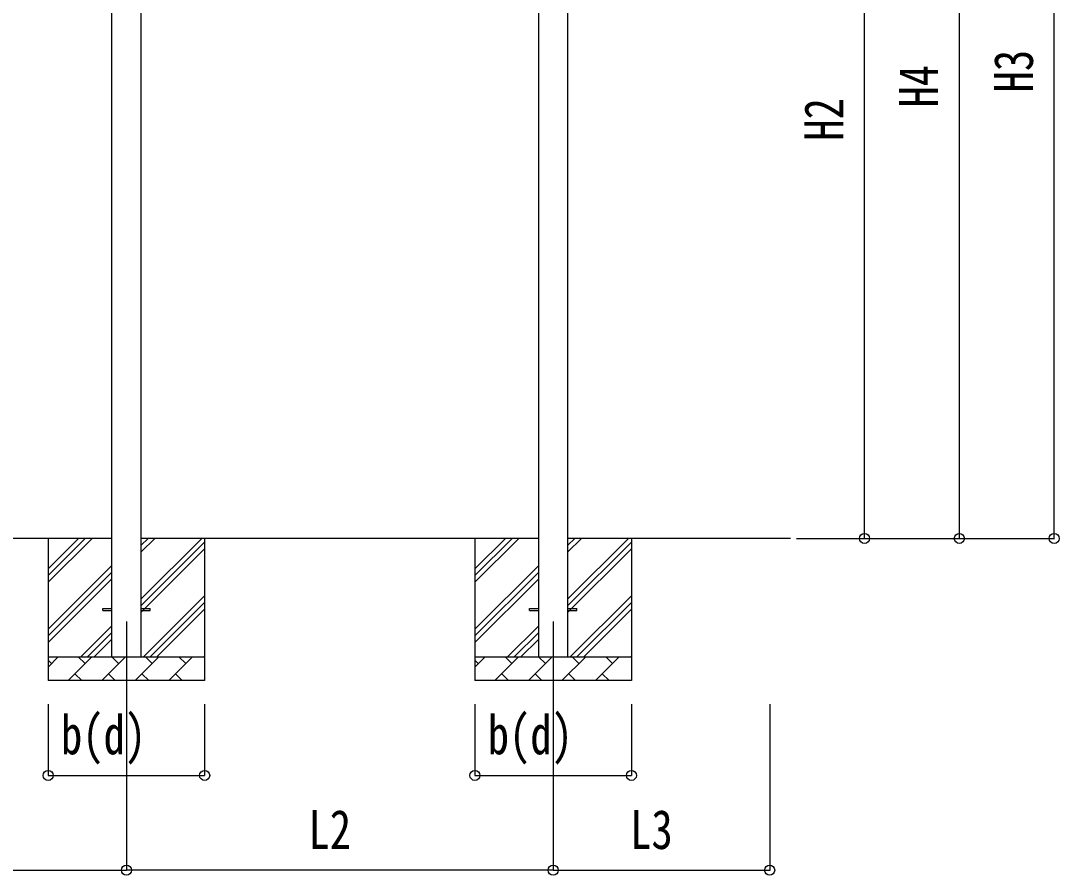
# Model space of a CAD drawing. Units: millimetres, scale not verified. Extents: x -21025 to 21025, y -14850 to 14850.
# Drawn here: x -2496 to 1884, y -7501 to -3896 of the extents above; entities that cross this region are included whole.
import ezdxf
from ezdxf.enums import TextEntityAlignment as Align

# ---------------------------------------------------------------- set-up
doc = ezdxf.new("R2010")
doc.units = ezdxf.units.MM
doc.header["$LTSCALE"] = 60
for name, color, linetype in [('0-4_YKK_12', 2, 'Continuous'), ('0-5_YKK_13', 4, 'Continuous'), ('0-6_YKK_A1', 4, 'Continuous'), ('0-7_YKK_D', 6, 'Continuous')]:
    doc.layers.add(name, color=color, linetype=linetype)
doc.styles.add('ＭＳ ゴシック', font='')
doc.styles.get('ＭＳ ゴシック').set_extended_font_data('MS Gothic')

msp = doc.modelspace()

# ---------------------------------------------------------------- linework, layer by layer
at = {"layer": '0-4_YKK_12'}
for p, q in [((-2050.9, -6430), (-2050.9, -6930)), ((-250.9, -6430), (-250.9, -6930))]:
    msp.add_line(p, q, dxfattribs=at)
at = {"layer": '0-5_YKK_13'}
for p, q in [((-2150.9, -6375.5), (-2113.4, -6375.5)), ((-2150.9, -6384.5), (-2150.9, -6375.5)), ((-2150.9, -6384.5), (-2113.4, -6384.5)), ((-1988.4, -6375.5), (-1950.9, -6375.5)), ((-1988.4, -6384.5), (-1950.9, -6384.5)), ((-1950.9, -6384.5), (-1950.9, -6375.5)), ((-350.9, -6375.5), (-313.4, -6375.5)), ((-350.9, -6384.5), (-350.9, -6375.5)), ((-350.9, -6384.5), (-313.4, -6384.5)), ((-188.4, -6375.5), (-150.9, -6375.5)), ((-188.4, -6384.5), (-150.9, -6384.5)), ((-150.9, -6384.5), (-150.9, -6375.5))]:
    msp.add_line(p, q, dxfattribs=at)
at = {"layer": '0-6_YKK_A1'}
for p, q in [((-313.4, -2462.5), (-313.4, -6580)), ((-188.4, -6580), (-188.4, -2462.5)), ((-2113.4, -2522.5), (-2113.4, -6580)), ((-1988.4, -6580), (-1988.4, -2522.5)), ((-2113.4, -6080), (-3788.4, -6080)), ((-2380.9, -6080), (-2380.9, -6680)), ((-2380.9, -6265.05), (-2195.85, -6080)), ((-2380.9, -6236.77), (-2224.13, -6080)), ((-2380.9, -6208.48), (-2252.42, -6080)), ((-313.4, -6080), (-1988.4, -6080)), ((-1988.4, -6335.1), (-1733.3, -6080)), ((-1988.4, -6137.11), (-1931.29, -6080)), ((-1988.4, -6108.82), (-1959.58, -6080)), ((-1720.9, -6080), (-1720.9, -6680)), ((-580.9, -6080), (-580.9, -6680)), ((-580.9, -6265.05), (-395.85, -6080)), ((-580.9, -6236.77), (-424.13, -6080)), ((-580.9, -6208.48), (-452.42, -6080)), ((749.98, -6080), (-188.4, -6080)), ((-188.4, -6335.1), (66.7, -6080)), ((-188.4, -6137.11), (-131.29, -6080)), ((-188.4, -6108.82), (-159.58, -6080)), ((79.1, -6080), (79.1, -6680)), ((-1988.4, -6363.38), (-1720.9, -6095.88)), ((-1988.4, -6391.67), (-1720.9, -6124.17)), ((-188.4, -6363.38), (79.1, -6095.88)), ((-188.4, -6391.67), (79.1, -6124.17)), ((-2380.9, -6463.04), (-2113.4, -6195.54)), ((-580.9, -6463.04), (-313.4, -6195.54)), ((-2380.9, -6491.32), (-2113.4, -6223.82)), ((-2380.9, -6519.61), (-2113.4, -6252.11)), ((-580.9, -6491.32), (-313.4, -6223.82)), ((-580.9, -6519.61), (-313.4, -6252.11)), ((-1978.74, -6580), (-1720.9, -6322.16)), ((-1950.46, -6580), (-1720.9, -6350.44)), ((-178.74, -6580), (79.1, -6322.16)), ((-150.46, -6580), (79.1, -6350.44)), ((-1922.18, -6580), (-1720.9, -6378.73)), ((-122.18, -6580), (79.1, -6378.73)), ((-2243.3, -6580), (-2113.4, -6450.1)), ((-2215.02, -6580), (-2113.4, -6478.38)), ((-443.3, -6580), (-313.4, -6450.1)), ((-415.02, -6580), (-313.4, -6478.38)), ((-2186.73, -6580), (-2113.4, -6506.67)), ((-386.73, -6580), (-313.4, -6506.67)), ((-2380.9, -6580), (-1720.9, -6580)), ((-2380.9, -6622.89), (-2338.01, -6580)), ((-2366.56, -6608.55), (-2380.9, -6594.21)), ((-2296.59, -6680), (-2196.59, -6580)), ((-2225.14, -6608.55), (-2253.69, -6580)), ((-2155.17, -6680), (-2055.17, -6580)), ((-2083.72, -6608.55), (-2112.27, -6580)), ((-2013.74, -6680), (-1913.74, -6580)), ((-1942.3, -6608.55), (-1970.85, -6580)), ((-1872.32, -6680), (-1772.32, -6580)), ((-1800.88, -6608.55), (-1829.43, -6580)), ((-1724.19, -6580), (-1720.9, -6576.72)), ((-580.9, -6580), (79.1, -6580)), ((-580.9, -6622.89), (-538.01, -6580)), ((-566.56, -6608.55), (-580.9, -6594.21)), ((-496.59, -6680), (-396.59, -6580)), ((-425.14, -6608.55), (-453.69, -6580)), ((-355.17, -6680), (-255.17, -6580)), ((-283.72, -6608.55), (-312.27, -6580)), ((-213.74, -6680), (-113.74, -6580)), ((-142.3, -6608.55), (-170.85, -6580)), ((-72.32, -6680), (27.68, -6580)), ((-0.88, -6608.55), (-29.43, -6580)), ((75.81, -6580), (79.1, -6576.72)), ((-2268.03, -6651.45), (-2239.48, -6680)), ((-2126.61, -6651.45), (-2098.06, -6680)), ((-1985.19, -6651.45), (-1956.64, -6680)), ((-1843.77, -6651.45), (-1815.22, -6680)), ((-468.03, -6651.45), (-439.48, -6680)), ((-326.61, -6651.45), (-298.06, -6680)), ((-185.19, -6651.45), (-156.64, -6680)), ((-43.77, -6651.45), (-15.22, -6680)), ((-1720.9, -6680), (-2380.9, -6680)), ((79.1, -6680), (-580.9, -6680))]:
    msp.add_line(p, q, dxfattribs=at)
at = {"layer": '0-7_YKK_D'}
for p, q in [((1862.28, -6080), (1862.28, -2052.55)), ((1462.28, -6080), (1462.28, -2180)), ((1062.28, -6080), (1062.28, -2460)), ((775.28, -6080), (1463.28, -6080)), ((776.13, -6080), (1063.28, -6080)), ((776.13, -6080), (1863.28, -6080)), ((-2380.9, -6780), (-2380.9, -7081)), ((-2050.9, -6780), (-2050.9, -7481)), ((-2050.9, -6780), (-2050.9, -7481)), ((-1720.9, -6780), (-1720.9, -7081)), ((-580.9, -6780), (-580.9, -7081)), ((-250.9, -6780), (-250.9, -7481)), ((-250.9, -6780), (-250.9, -7481)), ((79.1, -6780), (79.1, -7081)), ((662.28, -6780), (662.28, -7481)), ((-2380.9, -7080), (-1720.9, -7080)), ((-580.9, -7080), (79.1, -7080)), ((-3850.9, -7480), (-2050.9, -7480)), ((-250.9, -7480), (-2050.9, -7480)), ((-250.9, -7480), (662.28, -7480))]:
    msp.add_line(p, q, dxfattribs=at)
for centre in [(1062.28, -6080), (1462.28, -6080), (1862.28, -6080), (-2380.9, -7080), (-1720.9, -7080), (-580.9, -7080), (79.1, -7080), (-2050.9, -7480), (-2050.9, -7480), (-250.9, -7480), (-250.9, -7480), (662.28, -7480)]:
    msp.add_circle(centre, 21.25, dxfattribs=at)

# ---------------------------------------------------------------- texts
at = {"layer": '0-7_YKK_D', "style": 'ＭＳ ゴシック', "width": 0.8}
for s, p in [('H3', (1822.28, -4198.28)), ('H4', (1422.28, -4262)), ('H2', (1022.28, -4402))]:
    msp.add_text(s, height=165, rotation=90, dxfattribs=at).set_placement(p, align=Align.BOTTOM_LEFT)
for s, p in [('b(d)', (-2326.9, -7040)), ('b(d)', (-526.9, -7040)), ('L2', (-1282.9, -7440)), ('L3', (73.69, -7440))]:
    msp.add_text(s, height=165, dxfattribs=at).set_placement(p, align=Align.BOTTOM_LEFT)

doc.saveas('drawing.dxf')
